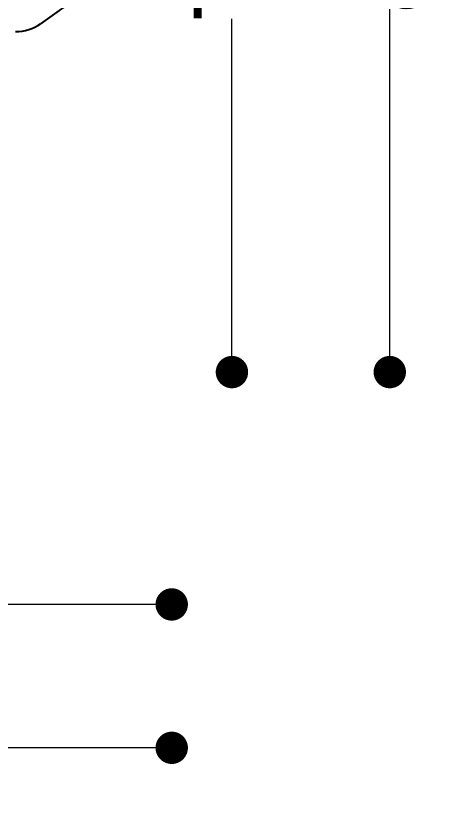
# Model space of a CAD drawing. Header units: millimetres. Extents: x 9483 to 13995, y 24552 to 30933.
# Drawn here: x 12632 to 13024, y 28359 to 29084 of the extents above; entities that cross this region are included whole.
import ezdxf

# ---------------------------------------------------------------- set-up
doc = ezdxf.new("R2010")
doc.units = ezdxf.units.MM
doc.header["$LTSCALE"] = 3
doc.layers.add('DomyÅ›lny', color=7, linetype='Continuous')
doc.styles.get("Standard").update_dxf_attribs({"font": 'arial.ttf'})
doc.dimstyles.new('MATEUSZ', dxfattribs={"dimtxt": 35, "dimasz": 16, "dimexe": 0.18, "dimexo": 0.0625, "dimgap": 0.09, "dimtad": 0, "dimdec": 0, "dimdsep": 46, "dimtxsty": 'Standard', "dimblk": 'DOT', "dimcen": 0.09, "dimse1": 1, "dimse2": 1, "dimadec": 0, "dimazin": 0, "dimtfac": 1, "dimtdec": 0, "dimtofl": 0, "dimtmove": 0, "dimatfit": 3, "dimfxl": 1, "dimtolj": 1, "dimtzin": 0, "dimlwd": 9, "dimlwe": 9, "dimarcsym": 0})

# ---------------------------------------------------------------- blocks, each defined once
blk = doc.blocks.new('_Dot')
at = {"color": 0, "linetype": 'ByBlock', "lineweight": -2}
blk.add_line((-0.5, 0), (-1, 0), dxfattribs=at)
at = {"color": 0, "linetype": 'ByBlock', "const_width": 0.5}
blk.add_lwpolyline([(-0.25, 0, 1), (0.25, 0, 1)], format="xyb", close=True, dxfattribs=at)
blk = doc.blocks.new('*D30')
at = {"color": 0, "lineweight": 9, "transparency": 16777216}
for p, q in [((10697.92, 28405.14), (11613.03, 28405.14)), ((12746.15, 28405.14), (11823.59, 28405.14))]:
    blk.add_line(p, q, dxfattribs=at)
at = {"layer": 'Defpoints', "color": 0, "transparency": 16777216}
for p in [(10667.92, 29580.92), (12776.15, 29580.92), (12776.15, 28405.14)]:
    blk.add_point(p, dxfattribs=at)
at = {"color": 0, "lineweight": 9, "transparency": 16777216, "xscale": 30, "yscale": 30, "zscale": 30, "rotation": 180}
blk.add_blockref('_Dot', (10667.92, 28405.14), dxfattribs=at)
at = {"color": 0, "lineweight": 9, "transparency": 16777216, "xscale": 30, "yscale": 30, "zscale": 30}
blk.add_blockref('_Dot', (12776.15, 28405.14), dxfattribs=at)
at = {"color": 0, "transparency": 16777216, "insert": (11718.31, 28405.14), "char_height": 70, "attachment_point": 5}
blk.add_mtext('\\A1;2108', dxfattribs=at)
blk = doc.blocks.new('*D31')
at = {"color": 0, "lineweight": 9, "transparency": 16777216}
for p, q in [((12831.93, 29473.43), (12831.93, 29234.88)), ((12831.93, 28783.43), (12831.93, 29080.85))]:
    blk.add_line(p, q, dxfattribs=at)
at = {"layer": 'Defpoints', "color": 0, "transparency": 16777216}
for p in [(12322.03, 29503.43), (12026.88, 28753.43), (12831.93, 28753.43)]:
    blk.add_point(p, dxfattribs=at)
at = {"color": 0, "lineweight": 9, "transparency": 16777216, "xscale": 30, "yscale": 30, "zscale": 30}
for p, rotation in [((12831.93, 29503.43), 90), ((12831.93, 28753.43), 270)]:
    blk.add_blockref('_Dot', p, dxfattribs=dict(at, rotation=rotation))
at = {"color": 0, "transparency": 16777216, "insert": (12831.93, 29157.87), "char_height": 70, "attachment_point": 5, "rotation": 90}
blk.add_mtext('\\A1;750', dxfattribs=at)
blk = doc.blocks.new('*D34')
at = {"color": 0, "lineweight": 9, "transparency": 16777216}
for p, q in [((12257.07, 28538.03), (12433.13, 28538.03)), ((12746.15, 28538.03), (12588.12, 28538.03))]:
    blk.add_line(p, q, dxfattribs=at)
at = {"layer": 'Defpoints', "color": 0, "transparency": 16777216}
for p in [(12776.15, 29580.92), (12227.07, 29200.6), (12776.15, 28538.03)]:
    blk.add_point(p, dxfattribs=at)
at = {"color": 0, "lineweight": 9, "transparency": 16777216, "xscale": 30, "yscale": 30, "zscale": 30, "rotation": 180}
blk.add_blockref('_Dot', (12227.07, 28538.03), dxfattribs=at)
at = {"color": 0, "lineweight": 9, "transparency": 16777216, "xscale": 30, "yscale": 30, "zscale": 30}
blk.add_blockref('_Dot', (12776.15, 28538.03), dxfattribs=at)
at = {"color": 0, "transparency": 16777216, "insert": (12510.62, 28538.03), "char_height": 70, "attachment_point": 5}
blk.add_mtext('\\A1;549', dxfattribs=at)
blk = doc.blocks.new('*D38')
at = {"color": 0, "lineweight": 9, "transparency": 16777216}
for p, q in [((12978.15, 29550.92), (12978.15, 29244.64)), ((12978.15, 28783.43), (12978.15, 29089.71))]:
    blk.add_line(p, q, dxfattribs=at)
at = {"layer": 'Defpoints', "color": 0, "transparency": 16777216}
for p in [(12776.15, 29580.92), (12613.54, 28753.43), (12978.15, 28753.43)]:
    blk.add_point(p, dxfattribs=at)
at = {"color": 0, "lineweight": 9, "transparency": 16777216, "xscale": 30, "yscale": 30, "zscale": 30}
for p, rotation in [((12978.15, 29580.92), 90), ((12978.15, 28753.43), 270)]:
    blk.add_blockref('_Dot', p, dxfattribs=dict(at, rotation=rotation))
at = {"color": 0, "transparency": 16777216, "insert": (12978.15, 29167.17), "char_height": 70, "attachment_point": 5, "rotation": 90}
blk.add_mtext('\\A1;827', dxfattribs=at)

msp = doc.modelspace()

# ---------------------------------------------------------------- linework, layer by layer
at = {"layer": 'DomyÅ›lny', "color": 0}
msp.add_line((12678.5, 29093.2), (12654.61, 29076.34), dxfattribs=at)
msp.add_arc((12631.55, 29109.03), 40, 270, 305.20226, dxfattribs=at)

# ---------------------------------------------------------------- dimensions: what is measured, and where the dimension line sits
at = {"color": 0}
dim = msp.add_linear_dim(base=(12978.15, 28753.43), p1=(12776.15, 29580.92), p2=(12613.54, 28753.43), angle=90, dimstyle='MATEUSZ', override={"dimtxt": 70, "dimasz": 30}, dxfattribs=at)
dim.commit()
dim.dimension.update_dxf_attribs({"geometry": '*D38', "text_midpoint": (12978.15, 29167.17)})
for base, p1, picture, middle in [((12776.15, 28405.14), (10667.92, 29580.92), '*D30', (11718.31, 28405.14)), ((12776.15, 28538.03), (12227.07, 29200.6), '*D34', (12510.62, 28538.03))]:
    dim = msp.add_linear_dim(base=base, p1=p1, p2=(12776.15, 29580.92), dimstyle='MATEUSZ', override={"dimtxt": 70, "dimasz": 30}, dxfattribs=at)
    dim.commit()
    dim.dimension.update_dxf_attribs({"geometry": picture, "text_midpoint": middle, "dimtype": 160})
dim = msp.add_linear_dim(base=(12831.93, 28753.43), p1=(12322.03, 29503.43), p2=(12026.88, 28753.43), angle=90, dimstyle='MATEUSZ', override={"dimtxt": 70, "dimasz": 30}, dxfattribs=at)
dim.commit()
dim.dimension.update_dxf_attribs({"geometry": '*D31', "text_midpoint": (12831.93, 29157.87), "dimtype": 160})

doc.saveas('drawing.dxf')
